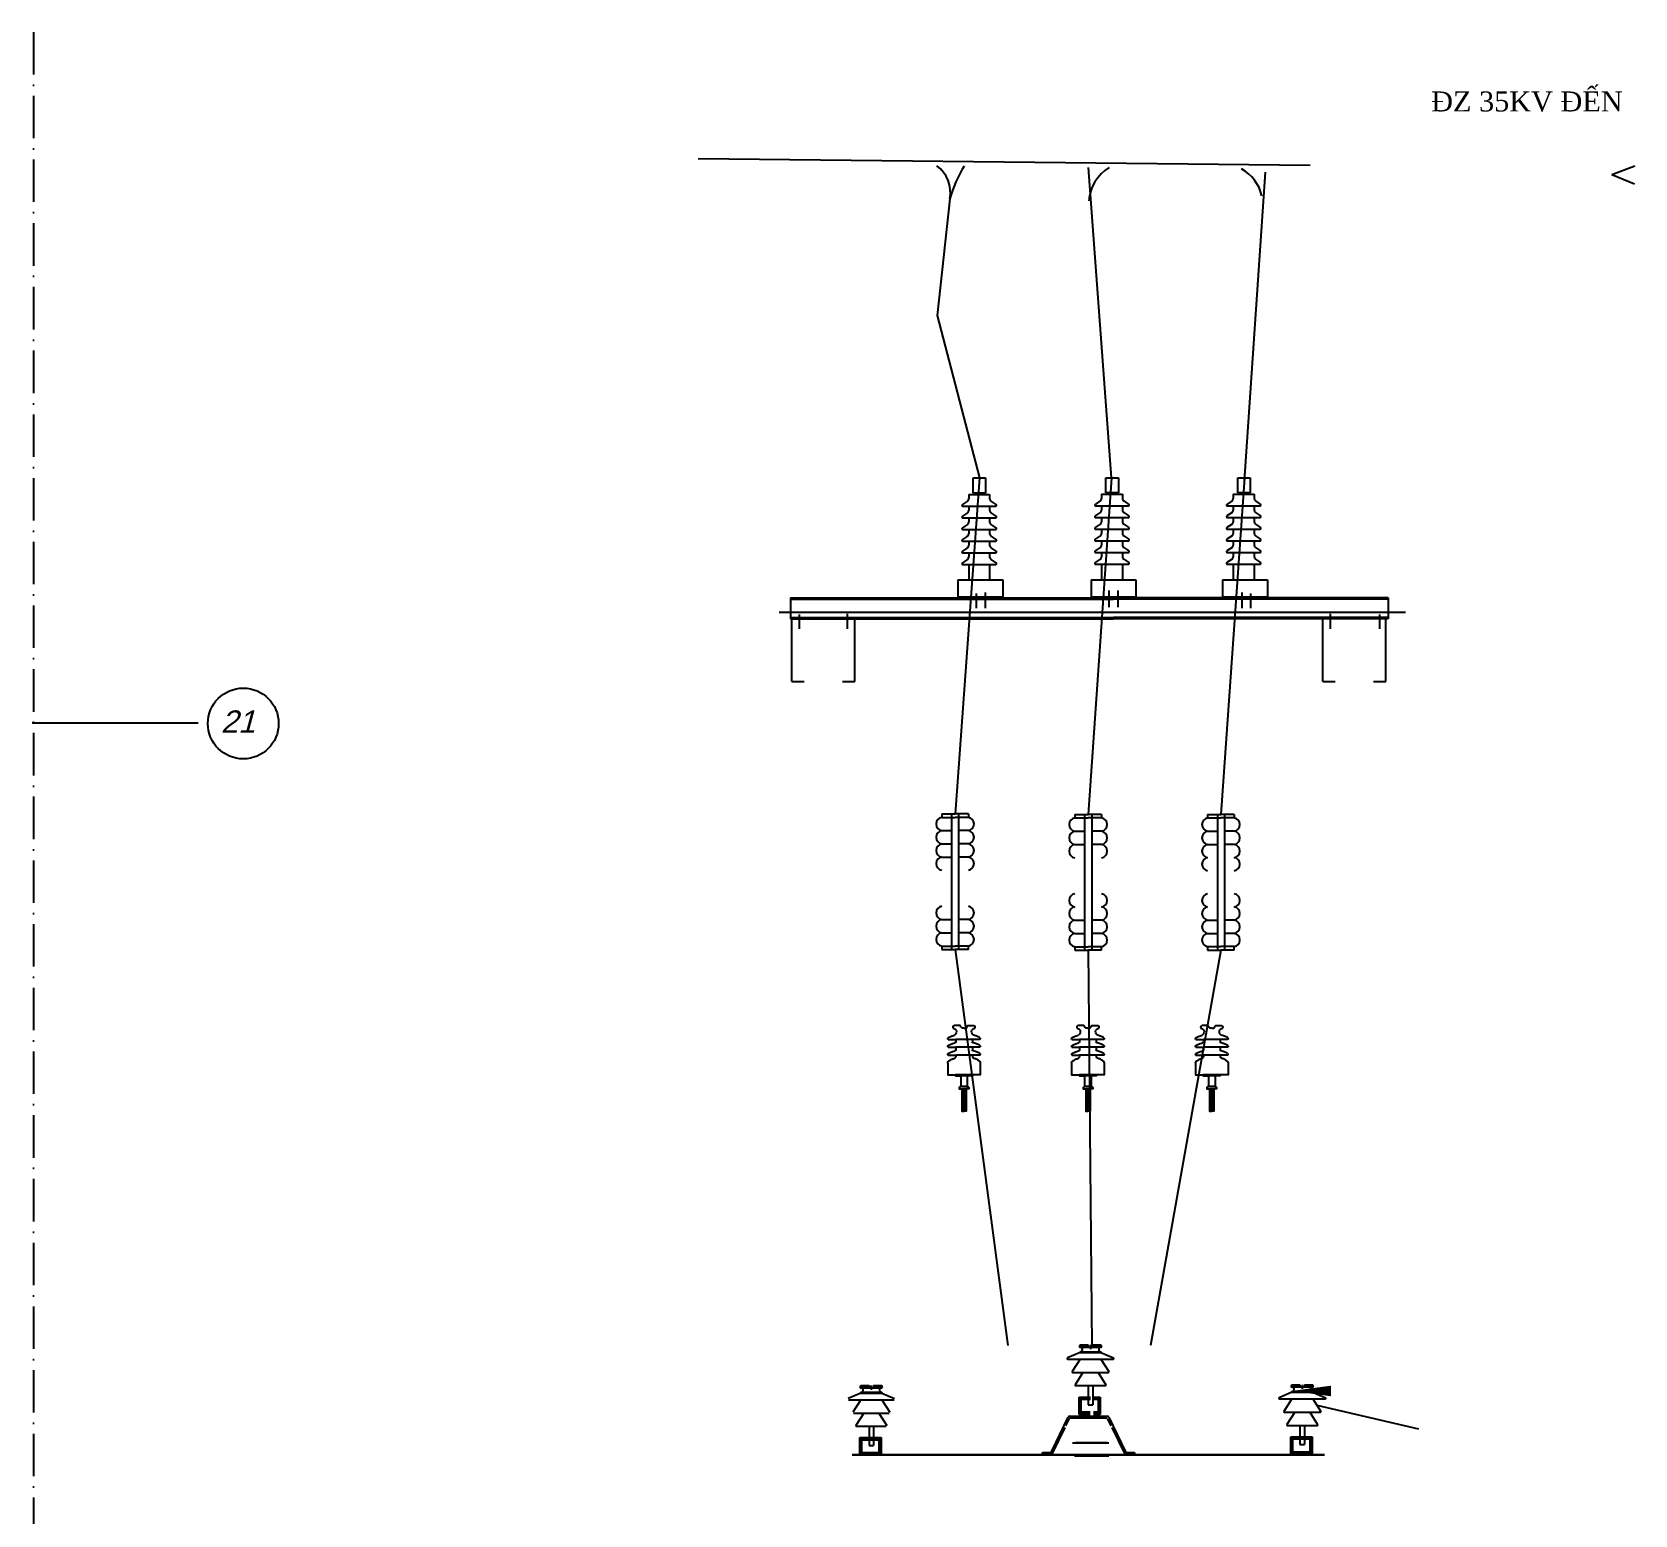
# Model space of a CAD drawing. Header units: metres. Extents: x -57343 to 109649, y -50330 to 64846.
# Drawn here: x -7320 to 1736, y 9105 to 17486 of the extents above; entities that cross this region are included whole.
import ezdxf

# ---------------------------------------------------------------- set-up
doc = ezdxf.new("R2010")
doc.units = ezdxf.units.M
doc.linetypes.add('ACAD_ISO10W100', pattern=[18, 12, -3, 0, -3])
for name, color, linetype in [('BAO', 3, 'Continuous'), ('Kích thước', 2, 'Continuous'), ('L1', 7, 'Continuous'), ('L5', 6, 'Continuous')]:
    doc.layers.add(name, color=color, linetype=linetype)
doc.layers.add('Xà', color=2, linetype='Continuous', lineweight=0)
doc.styles.add('TD1', font='')
doc.styles.add('TimeNewRoman', font='times.ttf')
doc.styles.get('TD1').set_extended_font_data('.VnArialH')

# ---------------------------------------------------------------- blocks, each defined once
blk = doc.blocks.new('SDD-35kV')
h = blk.add_hatch()
h.set_pattern_fill('ANSI31', color=8, scale=50, angle=330, style=0)
h.set_pattern_definition([(15, (285152.72, 989771.7853), (-1.61761903, 6.037036414), [])])
h.paths.add_polyline_path([(12, -59.9), (12, -47), (12, 0), (-12, 0), (-12, -47), (-12, -59.9), (-12, -127.1), (0, -127.1), (12, -127.1)])
at = {"color": 2}
for p, q in [((-47, 278.9), (47, 278.9)), ((-47, 235.3), (47, 235.3)), ((-47, 190.1), (47, 190.1)), ((-48, 79.3), (48, 79.3)), ((-18.7, 72.9), (18.7, 72.9)), ((-18.7, 12.9), (18.7, 12.9)), ((-12, 0), (12, 0))]:
    blk.add_line(p, q, dxfattribs=at)
for points in [[(-90.2, 278.9), (-47, 278.9), (-47, 264.9)], [(-61.2, 343.2), (-61, 342.3)], [(-60.7, 351.7), (-61, 351)], [(0, 341.9), (-9.2, 341.9), (-12.7, 344.2), (-15, 346.6), (-17.6, 349.7), (-19.5, 353.1), (-22.5, 357.9), (-56.1, 357.9)], [(0, 341.9), (9.2, 341.9), (12.7, 344.2), (15, 346.6), (17.6, 349.7), (19.5, 353.1), (22.5, 357.9), (56.1, 357.9)], [(90.2, 278.9), (47, 278.9), (47, 264.9)], [(60.7, 351.7), (61, 351)], [(61.2, 343.2), (61, 342.3)], [(-90.1, 235.3), (-47, 235.3), (-47, 219.7)], [(-89.9, 190.5), (-89.5, 190.1), (-47, 190.1), (-47, 178.9)], [(90.1, 235.3), (47, 235.3), (47, 219.7)], [(89.9, 190.5), (89.5, 190.1), (47, 190.1), (47, 178.9)], [(-92.1, 144.4), (-92.1, 144.4), (-92.1, 79.3), (-48, 79.3), (-48, 72.9), (-18.7, 72.9), (-18.7, 12.9), (-27.4, 7.3), (-27.4, 0), (-12, 0), (-12, -47), (-12, -47), (-12, -59.9), (-12, -59.9), (-12, -127.1), (0, -127.1)], [(92.1, 144.4), (92.1, 144.4), (92.1, 79.3), (48, 79.3), (48, 72.9), (18.7, 72.9), (18.7, 12.9), (27.4, 7.3), (27.4, 0), (12, 0), (12, -47), (12, -47), (12, -59.9), (12, -59.9), (12, -127.1), (0, -127.1)]]:
    blk.add_lwpolyline(points, dxfattribs=at)
for centre, radius, start, end in [((-85.6, 283.5), 6.43, 150.85684, 225.44535), ((-47.4, 346.7), 14.2, 127.53639, 197.65213), ((-68.3, 313.1), 30.1, 37.51673, 75.94808), ((-69.7, 323.2), 26.6, 306.79767, 18.13814), ((69.7, 323.2), 26.6, 161.86186, 233.20233), ((68.3, 313.1), 30.1, 104.05192, 142.48327), ((47.4, 346.7), 14.2, 342.34787, 52.46361), ((85.6, 283.5), 6.43, 314.55465, 29.14316), ((-86.7, 239.5), 5.41, 125.56291, 231.31777), ((-86.1, 194.3), 5.41, 125.56291, 231.31777), ((-54.1, 266.3), 7.24, 284.56244, 349.4191), ((-52.8, 219.8), 5.83, 280.47, 359.50544), ((54.1, 266.3), 7.24, 190.5809, 255.43756), ((52.8, 219.8), 5.83, 180.49456, 259.53), ((86.1, 194.3), 5.41, 308.68223, 54.43709), ((86.7, 239.5), 5.41, 308.68223, 54.43709), ((-71.7, 142.2), 20.5, 118.92153, 173.6295), ((71.7, 142.2), 20.5, 6.3705, 61.07847)]:
    blk.add_arc(centre, radius, start, end, dxfattribs=at)
for points, knots in [([(-91.3, 286.6), (-89.2, 288.2), (-81.8, 293.9), (-68.4, 297.7), (-57.9, 300.7), (-53.7, 301.9)], [0, 0, 0, 0, 7.884741, 27.727513, 40.817824, 40.817824, 40.817824, 40.817824]), ([(91.3, 286.6), (89.2, 288.2), (81.8, 293.9), (68.4, 297.7), (57.9, 300.7), (53.7, 301.9)], [0, 0, 0, 0, 7.884741, 27.727513, 40.817824, 40.817824, 40.817824, 40.817824]), ([(-89.8, 243.9), (-87.7, 245.6), (-80.4, 251.3), (-67, 255.1), (-56.5, 258.1), (-52.3, 259.2)], [0, 0, 0, 0, 7.916254, 27.759026, 40.849337, 40.849337, 40.849337, 40.849337]), ([(-89.3, 198.7), (-87.2, 200.3), (-79.8, 206), (-66.5, 209.9), (-55.9, 212.8), (-51.7, 214)], [0, 0, 0, 0, 7.916254, 27.759026, 40.849337, 40.849337, 40.849337, 40.849337]), ([(89.3, 198.7), (87.2, 200.3), (79.8, 206), (66.5, 209.9), (55.9, 212.8), (51.7, 214)], [0, 0, 0, 0, 7.916254, 27.759026, 40.849337, 40.849337, 40.849337, 40.849337]), ([(89.8, 243.9), (87.7, 245.6), (80.4, 251.3), (67, 255.1), (56.5, 258.1), (52.3, 259.2)], [0, 0, 0, 0, 7.916254, 27.759026, 40.849337, 40.849337, 40.849337, 40.849337]), ([(-81.6, 160.1), (-76.3, 163), (-68.6, 167.2), (-60.3, 170.2), (-57.7, 171.1)], [0, 0, 0, 0, 18.059535, 26.330466, 26.330466, 26.330466, 26.330466]), ([(-57.7, 171.1), (-55.3, 172), (-51.1, 173.8), (-48.3, 177.3), (-47, 178.9)], [0, 0, 0, 0, 7.432946, 13.42364, 13.42364, 13.42364, 13.42364]), ([(57.7, 171.1), (55.3, 172), (51.1, 173.8), (48.3, 177.3), (47, 178.9)], [0, 0, 0, 0, 7.432946, 13.42364, 13.42364, 13.42364, 13.42364]), ([(81.6, 160.1), (76.3, 163), (68.6, 167.2), (60.3, 170.2), (57.7, 171.1)], [0, 0, 0, 0, 18.059535, 26.330466, 26.330466, 26.330466, 26.330466])]:
    blk.add_open_spline(points, degree=3, knots=knots, dxfattribs=at)
blk = doc.blocks.new('CSV')
blk.add_line((59746.3, -50067.4), (60320.7, -50201.6))
at = {"color": 7}
blk.add_line((58366.7, -50280.4), (58572.2, -50280.4), dxfattribs=at)
at = {"linetype": 'Continuous'}
blk.add_line((58571.7, -50355.4), (58377.4, -50354.9), dxfattribs=at)
blk.add_lwpolyline([(59827.8, -49987.3, 60, 0, 0), (59603.9, -49987.3, 0, 0, 0)], format="xyseb", dxfattribs=at)
at = {"layer": 'BAO', "color": 0}
for p, q in [((58409.2, -49769.6), (58337.5, -49800.9)), ((58338.8, -49807.1), (58597.5, -49807.1)), ((58409.2, -49807.1), (58364.1, -49877.2)), ((58409.2, -49726.7), (58409.2, -49731)), ((58409.2, -49726.7), (58455.3, -49726.7)), ((58409.2, -49726.7), (58455.3, -49726.7)), ((58409.2, -49731), (58455.3, -49731)), ((58409.2, -49739.6), (58527.1, -49739.6)), ((58409.2, -49765.3), (58527.1, -49765.3)), ((58409.2, -49765.3), (58409.2, -49769.6)), ((58409.2, -49769.6), (58527.1, -49769.6)), ((58455.3, -49726.7), (58455.3, -49736.4)), ((58458.5, -49739.6), (58477.8, -49739.6)), ((58468.2, -49726.7), (58468.2, -49750.6)), ((58481, -49726.7), (58527.1, -49726.7)), ((58481, -49726.7), (58481, -49736.4)), ((58481, -49731), (58527.1, -49731)), ((58527.1, -49726.7), (58527.1, -49731)), ((58527.1, -49765.3), (58527.1, -49769.6)), ((58527.1, -49769.6), (58598.8, -49800.9)), ((58527.1, -49807.1), (58572.2, -49877.2)), ((58527.1, -49807.1), (58572.2, -49877.2)), ((58366.9, -49882.1), (58569.5, -49882.1)), ((58425.3, -49882.1), (58381.2, -49952.2)), ((58511, -49882.1), (58555.1, -49952.2)), ((58511, -49882.1), (58555.1, -49952.2)), ((57170.6, -49956.3), (57170.6, -49960.6)), ((57170.6, -49956.3), (57216.7, -49956.3)), ((57170.6, -49956.3), (57216.7, -49956.3)), ((57170.6, -49960.6), (57216.7, -49960.6)), ((57170.6, -49969.2), (57288.5, -49969.2)), ((57216.7, -49956.3), (57216.7, -49966)), ((57219.9, -49969.2), (57239.2, -49969.2)), ((57229.5, -49956.3), (57229.5, -49980.2)), ((57242.4, -49956.3), (57242.4, -49966)), ((57242.4, -49956.3), (57288.5, -49956.3)), ((57242.4, -49960.6), (57288.5, -49960.6)), ((57288.5, -49956.3), (57288.5, -49960.6)), ((58383.9, -49957.2), (58552.4, -49957.2)), ((58455.3, -49958.2), (58455.3, -50065.4)), ((58481, -49958.2), (58481, -50065.4)), ((59605.8, -49951.9), (59605.8, -49956.2)), ((59605.8, -49951.9), (59651.9, -49951.9)), ((59605.8, -49951.9), (59651.9, -49951.9)), ((59605.8, -49956.2), (59651.9, -49956.2)), ((59605.8, -49964.8), (59723.7, -49964.8)), ((59605.8, -49990.5), (59605.8, -49994.8)), ((59605.8, -49990.5), (59723.7, -49990.5)), ((59651.9, -49951.9), (59651.9, -49961.6)), ((59655.1, -49964.8), (59674.4, -49964.8)), ((59664.8, -49951.9), (59664.8, -49975.9)), ((59677.6, -49951.9), (59723.7, -49951.9)), ((59677.6, -49951.9), (59677.6, -49961.6)), ((59677.6, -49956.2), (59723.7, -49956.2)), ((59723.7, -49951.9), (59723.7, -49956.2)), ((59723.7, -49990.5), (59723.7, -49994.8)), ((57170.6, -49999.2), (57098.9, -50030.6)), ((57100.2, -50036.7), (57358.9, -50036.7)), ((57170.6, -50036.7), (57125.5, -50106.8)), ((57170.6, -49994.9), (57170.6, -49999.2)), ((57170.6, -49994.9), (57288.5, -49994.9)), ((57170.6, -49999.2), (57288.5, -49999.2)), ((57288.5, -49994.9), (57288.5, -49999.2)), ((57288.5, -49999.2), (57360.2, -50030.6)), ((57288.5, -50036.7), (57333.6, -50106.8)), ((58403.2, -50021.5), (58468.3, -50021.5)), ((58403.2, -50119.4), (58403.2, -50021.5)), ((58404.3, -50022.5), (58468.2, -50022.5)), ((58404.3, -50118.3), (58404.3, -50022.5)), ((58405.3, -50117.3), (58405.3, -50023.6)), ((58405.3, -50023.6), (58468.2, -50023.6)), ((58406.4, -50116.2), (58406.4, -50024.7)), ((58406.4, -50024.7), (58468.2, -50024.7)), ((58407.5, -50115.1), (58407.5, -50025.8)), ((58407.5, -50025.8), (58468.2, -50025.8)), ((58408.5, -50114.1), (58408.5, -50026.8)), ((58408.5, -50026.8), (58468.2, -50026.8)), ((58409.6, -50113), (58409.6, -50027.9)), ((58409.6, -50027.9), (58468.1, -50027.9)), ((58410.7, -50111.9), (58410.7, -50029)), ((58410.7, -50029), (58468.1, -50029)), ((58411.8, -50110.8), (58411.8, -50030)), ((58411.8, -50030), (58468.1, -50030)), ((58412.8, -50109.8), (58412.8, -50031.1)), ((58412.8, -50031.1), (58468.1, -50031.1)), ((58413.9, -50108.7), (58413.9, -50032.2)), ((58413.9, -50032.2), (58468.1, -50032.2)), ((58415, -50107.6), (58415, -50033.3)), ((58415, -50033.3), (58468, -50033.3)), ((58455.3, -50065.4), (58481, -50065.4)), ((58485.3, -50021.5), (58523.4, -50021.5)), ((58485.3, -50022.5), (58522.3, -50022.5)), ((58485.3, -50023.6), (58521.3, -50023.6)), ((58485.3, -50024.7), (58520.2, -50024.7)), ((58485.3, -50025.8), (58519.1, -50025.8)), ((58485.3, -50026.8), (58518, -50026.8)), ((58485.4, -50027.9), (58517, -50027.9)), ((58485.4, -50029), (58515.9, -50029)), ((58485.4, -50030), (58514.8, -50030)), ((58485.4, -50031.1), (58513.8, -50031.1)), ((58485.4, -50032.2), (58512.7, -50032.2)), ((58485.4, -50033.3), (58511.6, -50033.3)), ((58511.6, -50033.3), (58511.6, -50107.6)), ((58512.7, -50032.2), (58512.7, -50108.7)), ((58513.8, -50031.1), (58513.8, -50109.8)), ((58514.8, -50030), (58514.8, -50110.8)), ((58515.9, -50029), (58515.9, -50111.9)), ((58517, -50027.9), (58517, -50113)), ((58518, -50026.8), (58518, -50114.1)), ((58519.1, -50025.8), (58519.1, -50115.1)), ((58520.2, -50024.7), (58520.2, -50116.2)), ((58521.3, -50023.6), (58521.3, -50117.3)), ((58522.3, -50022.5), (58522.3, -50118.3)), ((58523.4, -50021.5), (58523.4, -50119.4)), ((59605.8, -49994.8), (59534.2, -50026.2)), ((59535.4, -50032.3), (59794.1, -50032.3)), ((59605.8, -50032.3), (59560.8, -50102.4)), ((59605.8, -49994.8), (59723.7, -49994.8)), ((59723.7, -49994.8), (59795.4, -50026.2)), ((59723.7, -50032.3), (59768.8, -50102.4)), ((59723.7, -50032.3), (59768.8, -50102.4)), ((57128.3, -50111.8), (57330.8, -50111.8)), ((57186.7, -50111.8), (57142.6, -50181.9)), ((57272.4, -50111.8), (57316.5, -50181.9)), ((58350.4, -50129.5), (58562.5, -50129.5)), ((58356.8, -50138.9), (58556.1, -50138.9)), ((58466.5, -50119.4), (58403.2, -50119.4)), ((58466.5, -50118.3), (58404.3, -50118.3)), ((58466.5, -50117.3), (58405.3, -50117.3)), ((58466.5, -50116.2), (58406.4, -50116.2)), ((58466.5, -50115.1), (58407.5, -50115.1)), ((58466.6, -50114.1), (58408.5, -50114.1)), ((58466.6, -50113), (58409.6, -50113)), ((58466.6, -50111.9), (58410.7, -50111.9)), ((58466.6, -50110.8), (58411.8, -50110.8)), ((58466.6, -50109.8), (58412.8, -50109.8)), ((58466.7, -50108.7), (58413.9, -50108.7)), ((58466.7, -50107.6), (58415, -50107.6)), ((58511.6, -50107.6), (58485.9, -50107.6)), ((58512.7, -50108.7), (58485.9, -50108.7)), ((58513.8, -50109.8), (58485.9, -50109.8)), ((58514.8, -50110.8), (58485.9, -50110.8)), ((58515.9, -50111.9), (58485.9, -50111.9)), ((58517, -50113), (58485.9, -50113)), ((58518, -50114.1), (58485.9, -50114.1)), ((58519.1, -50115.1), (58485.9, -50115.1)), ((58520.2, -50116.2), (58485.9, -50116.2)), ((58521.3, -50117.3), (58486, -50117.3)), ((58522.3, -50118.3), (58486, -50118.3)), ((58523.4, -50119.4), (58486, -50119.4)), ((58511.9, -50111.3), (58511.9, -50103.7)), ((59563.5, -50107.4), (59766.1, -50107.4)), ((59621.9, -50107.4), (59577.8, -50177.5)), ((59707.6, -50107.4), (59751.7, -50177.5)), ((57145.3, -50186.8), (57313.8, -50186.8)), ((57164.6, -50349), (57164.6, -50251.1)), ((57164.6, -50251.1), (57284.8, -50251.1)), ((57165.7, -50348), (57165.7, -50252.2)), ((57165.7, -50252.2), (57283.7, -50252.2)), ((57166.7, -50346.9), (57166.7, -50253.2)), ((57166.7, -50253.2), (57282.7, -50253.2)), ((57167.8, -50345.8), (57167.8, -50254.3)), ((57167.8, -50254.3), (57281.6, -50254.3)), ((57168.9, -50344.7), (57168.9, -50255.4)), ((57168.9, -50255.4), (57280.5, -50255.4)), ((57169.9, -50343.7), (57169.9, -50256.5)), ((57169.9, -50256.5), (57279.4, -50256.5)), ((57171, -50342.6), (57171, -50257.5)), ((57171, -50257.5), (57278.4, -50257.5)), ((57172.1, -50341.5), (57172.1, -50258.6)), ((57172.1, -50258.6), (57277.3, -50258.6)), ((57173.2, -50340.5), (57173.2, -50259.7)), ((57173.2, -50259.7), (57276.2, -50259.7)), ((57174.2, -50339.4), (57174.2, -50260.7)), ((57174.2, -50260.7), (57275.2, -50260.7)), ((57175.3, -50338.3), (57175.3, -50261.8)), ((57175.3, -50261.8), (57274.1, -50261.8)), ((57176.4, -50337.2), (57176.4, -50262.9)), ((57176.4, -50262.9), (57273, -50262.9)), ((57216.7, -50187.9), (57216.7, -50295.1)), ((57242.4, -50187.9), (57242.4, -50295.1)), ((57273, -50262.9), (57273, -50337.2)), ((57274.1, -50261.8), (57274.1, -50338.3)), ((57275.2, -50260.7), (57275.2, -50339.4)), ((57276.2, -50259.7), (57276.2, -50340.5)), ((57277.3, -50258.6), (57277.3, -50341.5)), ((57278.4, -50257.5), (57278.4, -50342.6)), ((57279.4, -50256.5), (57279.4, -50343.7)), ((57280.5, -50255.4), (57280.5, -50344.7)), ((57281.6, -50254.3), (57281.6, -50345.8)), ((57282.7, -50253.2), (57282.7, -50346.9)), ((57283.7, -50252.2), (57283.7, -50348)), ((57284.8, -50251.1), (57284.8, -50349)), ((59580.6, -50182.4), (59749, -50182.4)), ((59599.8, -50344.6), (59599.8, -50246.7)), ((59599.8, -50246.7), (59720, -50246.7)), ((59600.9, -50343.6), (59600.9, -50247.8)), ((59600.9, -50247.8), (59719, -50247.8)), ((59602, -50342.5), (59602, -50248.8)), ((59602, -50248.8), (59717.9, -50248.8)), ((59603, -50341.4), (59603, -50249.9)), ((59603, -50249.9), (59716.8, -50249.9)), ((59604.1, -50340.4), (59604.1, -50251)), ((59604.1, -50251), (59715.7, -50251)), ((59605.2, -50339.3), (59605.2, -50252.1)), ((59605.2, -50252.1), (59714.7, -50252.1)), ((59606.2, -50338.2), (59606.2, -50253.1)), ((59606.2, -50253.1), (59713.6, -50253.1)), ((59607.3, -50337.1), (59607.3, -50254.2)), ((59607.3, -50254.2), (59712.5, -50254.2)), ((59608.4, -50336.1), (59608.4, -50255.3)), ((59608.4, -50255.3), (59711.5, -50255.3)), ((59609.5, -50335), (59609.5, -50256.4)), ((59609.5, -50256.4), (59710.4, -50256.4)), ((59610.5, -50333.9), (59610.5, -50257.4)), ((59610.5, -50257.4), (59709.3, -50257.4)), ((59611.6, -50332.9), (59611.6, -50258.5)), ((59611.6, -50258.5), (59708.2, -50258.5)), ((59651.9, -50183.5), (59651.9, -50290.7)), ((59677.6, -50183.5), (59677.6, -50290.7)), ((59708.2, -50258.5), (59708.2, -50332.9)), ((59709.3, -50257.4), (59709.3, -50333.9)), ((59710.4, -50256.4), (59710.4, -50335)), ((59711.5, -50255.3), (59711.5, -50336.1)), ((59712.5, -50254.2), (59712.5, -50337.1)), ((59713.6, -50253.1), (59713.6, -50338.2)), ((59714.7, -50252.1), (59714.7, -50339.3)), ((59715.7, -50251), (59715.7, -50340.4)), ((59716.8, -50249.9), (59716.8, -50341.4)), ((59717.9, -50248.8), (59717.9, -50342.5)), ((59719, -50247.8), (59719, -50343.6)), ((59720, -50246.7), (59720, -50344.6)), ((57284.8, -50349), (57164.6, -50349)), ((57283.7, -50348), (57165.7, -50348)), ((57282.7, -50346.9), (57166.7, -50346.9)), ((57281.6, -50345.8), (57167.8, -50345.8)), ((57280.5, -50344.7), (57168.9, -50344.7)), ((57279.4, -50343.7), (57169.9, -50343.7)), ((57278.4, -50342.6), (57171, -50342.6)), ((57277.3, -50341.5), (57172.1, -50341.5)), ((57276.2, -50340.5), (57173.2, -50340.5)), ((57275.2, -50339.4), (57174.2, -50339.4)), ((57274.1, -50338.3), (57175.3, -50338.3)), ((57273, -50337.2), (57176.4, -50337.2)), ((57216.7, -50295.1), (57242.4, -50295.1)), ((57241.1, -50340.9), (57233.6, -50340.9)), ((57241.1, -50340.9), (57273.3, -50340.9)), ((57273.3, -50340.9), (57273.3, -50333.4)), ((59720, -50344.6), (59599.8, -50344.6)), ((59719, -50343.6), (59600.9, -50343.6)), ((59717.9, -50342.5), (59602, -50342.5)), ((59716.8, -50341.4), (59603, -50341.4)), ((59715.7, -50340.4), (59604.1, -50340.4)), ((59714.7, -50339.3), (59605.2, -50339.3)), ((59713.6, -50338.2), (59606.2, -50338.2)), ((59712.5, -50337.1), (59607.3, -50337.1)), ((59711.5, -50336.1), (59608.4, -50336.1)), ((59710.4, -50335), (59609.5, -50335)), ((59709.3, -50333.9), (59610.5, -50333.9)), ((59708.2, -50332.9), (59611.6, -50332.9)), ((59651.9, -50290.7), (59677.6, -50290.7)), ((59676.3, -50336.5), (59668.8, -50336.5)), ((59676.3, -50336.5), (59708.5, -50336.5)), ((59708.5, -50336.5), (59708.5, -50329))]:
    blk.add_line(p, q, dxfattribs=at)
at = {"layer": 'BAO', "color": 0, "linetype": 'Continuous'}
for p, q in [((58247.3, -50330.6), (58341.9, -50134.8)), ((58329.1, -50184), (58348.3, -50144.2)), ((58564.5, -50144.2), (58583.8, -50184)), ((58571, -50134.8), (58665.5, -50330.6)), ((58253.5, -50340.4), (58324.3, -50193.9)), ((58588.6, -50193.9), (58659.4, -50340.4)), ((58196.2, -50334.6), (58241, -50334.6)), ((58196.2, -50334.6), (58245.4, -50334.6)), ((58196.2, -50334.6), (58245.4, -50334.6)), ((58196.2, -50344.4), (58196.2, -50334.6)), ((58196.2, -50344.4), (58247.2, -50344.4)), ((58665.7, -50344.4), (58716.7, -50344.4)), ((58671.9, -50334.6), (58716.7, -50334.6)), ((58716.7, -50334.6), (58716.7, -50344.4))]:
    blk.add_line(p, q, dxfattribs=at)
at = {"layer": 'BAO', "color": 0}
for centre, radius, start, end in [((58338.8, -49803.9), 3.22, 113.62938, 270), ((58409.2, -49735.3), 4.29, 90, 270), ((58409.6, -49752.4), 12.9, 268.40702, 91.59298), ((58458.5, -49736.4), 3.22, 180, 270), ((58477.8, -49736.4), 3.22, 270, 0), ((58527.3, -49752.4), 12.9, 90.84624, 269.15376), ((58527.1, -49735.3), 4.29, 270, 90), ((58597.5, -49803.9), 3.22, 270, 66.37062), ((58366.9, -49878.9), 3.22, 147.26477, 270), ((58569.5, -49878.9), 3.22, 270, 32.73523), ((57170.6, -49964.9), 4.29, 90, 270), ((57171, -49982.1), 12.9, 268.40702, 91.59298), ((57219.9, -49966), 3.22, 180, 270), ((57239.2, -49966), 3.22, 270, 0), ((57288.7, -49982.1), 12.9, 90.84624, 269.15376), ((57288.5, -49964.9), 4.29, 270, 90), ((58383.9, -49954), 3.22, 147.8477, 270), ((58552.4, -49954), 3.22, 270, 32.1523), ((59605.8, -49960.5), 4.29, 90, 270), ((59606.2, -49977.7), 12.9, 268.40702, 91.59298), ((59655.1, -49961.6), 3.22, 180, 270), ((59674.4, -49961.6), 3.22, 270, 0), ((59723.9, -49977.7), 12.9, 90.84624, 269.15376), ((59723.7, -49960.5), 4.29, 270, 90), ((59535.4, -50029.1), 3.22, 113.62938, 270), ((59794.1, -50029.1), 3.22, 270, 66.37062), ((58350.4, -50138.9), 9.38, 90, 154.21519), ((58356.8, -50148.3), 9.38, 90, 154.21519), ((58556.1, -50148.3), 9.38, 25.78481, 90), ((58562.5, -50138.9), 9.38, 25.78481, 90), ((59563.5, -50104.2), 3.22, 147.26477, 270), ((59766.1, -50104.2), 3.22, 270, 32.73523), ((57145.3, -50183.6), 3.22, 147.8477, 270), ((59580.6, -50179.2), 3.22, 147.8477, 270), ((59749, -50179.2), 3.22, 270, 32.1523)]:
    blk.add_arc(centre, radius, start, end, dxfattribs=at)
at = {"layer": 'BAO', "color": 0, "linetype": 'Continuous'}
for centre, start, end in [((58241, -50327.5), 270, 334.21519), ((58247.2, -50337.4), 270, 334.21519), ((58665.7, -50337.4), 205.78481, 270), ((58671.9, -50327.5), 205.78481, 270)]:
    blk.add_arc(centre, 7.03, start, end, dxfattribs=at)
at = {"layer": 'L1', "linetype": 'Continuous'}
blk.add_line((58563.7, -50280.4), (58383.7, -50280.4), dxfattribs=at)
at = {"layer": 'Xà'}
for p, q in [((57121.8, -50344.6), (57660.5, -50344.6)), ((57121.8, -50350.2), (57666.7, -50350.2)), ((57660.5, -50344.6), (59281.8, -50344.6)), ((57666.9, -50350.2), (59275.4, -50350.2)), ((59275.6, -50350.2), (59791, -50350.2)), ((59281.8, -50344.6), (59791, -50344.6))]:
    blk.add_line(p, q, dxfattribs=at)

msp = doc.modelspace()

# ---------------------------------------------------------------- linework, layer by layer
at = {"color": 1, "linetype": 'Continuous', "ltscale": 2}
for p, q in [((-98.2, 16732.3), (-3556.7, 16769)), ((1606.7, 16681.3), (1736.3, 16730.4)), ((1606.7, 16681.3), (1734.7, 16628.7)), ((-2133.9, 16542.3), (-2207.1, 15883.1)), ((-2207.1, 15883.1), (-1968, 14965.9))]:
    msp.add_line(p, q, dxfattribs=at)
at = {"color": 1, "linetype": 'Continuous'}
for p, q in [((-1220.7, 14965.9), (-1351.2, 16720.9)), ((-470.7, 14948.5), (-351.5, 16693.6)), ((-1968, 14965.9), (-2105.2, 13067.5)), ((-1220.7, 14966.9), (-1353.1, 13063.9)), ((-470.7, 14966.9), (-603.1, 13064.2)), ((-2105.2, 12300), (-1807.4, 10062.6)), ((-1353.1, 12296.5), (-1333.1, 10058.6)), ((-603.1, 12296.7), (-1000.8, 10062.6))]:
    msp.add_line(p, q, dxfattribs=at)
at = {"color": 8}
for p, q in [((-1985.5, 14313.2), (-1985.5, 14228.8)), ((-1935.5, 14317.5), (-1935.5, 14228.8)), ((-1235.5, 14330.3), (-1235.5, 14234.7)), ((-1185.5, 14330.3), (-1185.5, 14234.7)), ((-485.5, 14317.5), (-485.5, 14228.8)), ((-435.5, 14313.2), (-435.5, 14228.8)), ((-3035.5, 14280.8), (-1210.5, 14280.8)), ((-3035.5, 14176.8), (-1210.5, 14176.8)), ((-2985.5, 14193.8), (-2985.5, 14113.8)), ((-2715.7, 14198.1), (-2715.7, 14113.8)), ((14.5, 14198.1), (14.5, 14113.8)), ((292.5, 14193.8), (292.5, 14113.8))]:
    msp.add_line(p, q, dxfattribs=at)
at = {"color": 2}
for p, q in [((-3035.5, 14288.8), (-1210.5, 14288.8)), ((342.5, 14288.8), (-1210.5, 14288.8)), ((342.5, 14280.8), (-1210.5, 14280.8)), ((-3035.5, 14168.8), (-1210.5, 14168.8)), ((342.5, 14176.8), (-1210.5, 14176.8)), ((342.5, 14168.8), (-1210.5, 14168.8))]:
    msp.add_line(p, q, dxfattribs=at)
at = {"linetype": 'Continuous'}
for p, q in [((-3035.5, 14288.8), (-3035.5, 14168.8)), ((342.5, 14288.8), (342.5, 14168.8)), ((-3027, 13814.8), (-3027, 14167.7)), ((-28, 13814.8), (-28, 14168.8)), ((329.6, 13814.8), (329.6, 14168.8))]:
    msp.add_line(p, q, dxfattribs=at)
msp.add_line((-2671.3, 13814.8), (-2672.4, 14165))
at = {"color": 8, "linetype": 'Continuous'}
for points, const_width in [([(-1985.5, 14288.8), (-1985.5, 14280.4)], 18), ([(-1935.5, 14288.8), (-1935.5, 14280.8)], 18), ([(-1235.5, 14288.8), (-1235.5, 14280.8)], 18), ([(-1185.5, 14288.8), (-1185.5, 14280.8)], 18), ([(-485.5, 14288.8), (-485.5, 14280.8)], 18), ([(-435.5, 14288.8), (-435.5, 14280.8)], 18), ([(-2985.5, 14177.2), (-2985.5, 14168.8)], 40), ([(-2715.7, 14176.6), (-2715.7, 14168.8)], 40), ([(14.5, 14176.8), (14.5, 14168.8)], 40), ([(292.5, 14176.8), (292.5, 14168.8)], 40)]:
    msp.add_lwpolyline(points, dxfattribs=dict(at, const_width=const_width))
at = {"color": 1, "linetype": 'Continuous', "ltscale": 2}
for centre, radius, start, end in [((-2325.4, 16574.9), 194.2, 350.34532, 52.98246), ((-1492.3, 16373.7), 663.4, 147.68587, 165.27589), ((-1107.9, 16514.3), 241.7, 121.80835, 175.96141), ((-595.7, 16509.5), 229.6, 12.78595, 61.72914)]:
    msp.add_arc(centre, radius, start, end, dxfattribs=at)
at = {"layer": 'BAO'}
for p, q in [((-2003.3, 14965.9), (-1932.6, 14965.9)), ((-2003.3, 14879.9), (-2003.3, 14965.9)), ((-1932.6, 14965.9), (-1932.6, 14879.9)), ((-1252.6, 14966.9), (-1181.8, 14966.9)), ((-1252.6, 14880.9), (-1252.6, 14966.9)), ((-1181.8, 14966.9), (-1181.8, 14880.9)), ((-508.1, 14966.9), (-437.4, 14966.9)), ((-508.1, 14880.9), (-508.1, 14966.9)), ((-437.4, 14966.9), (-437.4, 14880.9)), ((-1931.3, 14910.8), (-1931.3, 14934.2)), ((-436.1, 14911.8), (-436.1, 14935.2)), ((-2089.2, 14389.2), (-1836, 14389.2)), ((-1336.2, 14390.2), (-1083, 14390.2)), ((-593.2, 14390.2), (-340, 14390.2)), ((-1836, 14290.9), (-2089.2, 14290.9)), ((-1083, 14291.9), (-1336.2, 14291.9)), ((-340, 14291.9), (-593.2, 14291.9))]:
    msp.add_line(p, q, dxfattribs=at)
at = {"layer": 'BAO', "color": 8}
for p, q in [((-2028.2, 14872.2), (-1909.7, 14872.2)), ((-2028.2, 14872.2), (-2028.2, 14848.1)), ((-1932.6, 14879.9), (-2003.3, 14879.9)), ((-1909.7, 14872.2), (-1909.7, 14848.1)), ((-1277.5, 14873.2), (-1159, 14873.2)), ((-1277.5, 14873.2), (-1277.5, 14849.1)), ((-1181.8, 14880.9), (-1252.6, 14880.9)), ((-1159, 14873.2), (-1159, 14849.1)), ((-533, 14873.2), (-533, 14849.1)), ((-533, 14873.2), (-414.5, 14873.2)), ((-437.4, 14880.9), (-508.1, 14880.9)), ((-414.5, 14873.2), (-414.5, 14849.1)), ((-2035.5, 14834.4), (-2064, 14815.4)), ((-2035.5, 14768.6), (-2064, 14749.6)), ((-2061.3, 14806.4), (-1876.6, 14806.4)), ((-2028.2, 14806.4), (-2028.2, 14782.3)), ((-1909.7, 14806.4), (-1909.7, 14782.3)), ((-1902.4, 14834.4), (-1873.9, 14815.4)), ((-1902.4, 14768.6), (-1873.9, 14749.6)), ((-1284.8, 14835.4), (-1313.3, 14816.4)), ((-1284.8, 14769.6), (-1313.3, 14750.6)), ((-1310.5, 14807.4), (-1125.9, 14807.4)), ((-1277.5, 14807.4), (-1277.5, 14783.3)), ((-1159, 14807.4), (-1159, 14783.3)), ((-1151.6, 14835.4), (-1123.2, 14816.4)), ((-1151.6, 14769.6), (-1123.2, 14750.6)), ((-540.4, 14835.4), (-568.8, 14816.4)), ((-540.4, 14769.6), (-568.8, 14750.6)), ((-566.1, 14807.4), (-381.4, 14807.4)), ((-533, 14807.4), (-533, 14783.3)), ((-414.5, 14807.4), (-414.5, 14783.3)), ((-407.2, 14835.4), (-378.7, 14816.4)), ((-407.2, 14769.6), (-378.7, 14750.6)), ((-2035.5, 14702.7), (-2064, 14683.7)), ((-2061.3, 14740.5), (-1876.6, 14740.5)), ((-2061.3, 14674.7), (-1876.6, 14674.7)), ((-2028.2, 14740.5), (-2028.2, 14716.4)), ((-2028.2, 14674.7), (-2028.2, 14650.6)), ((-1909.7, 14740.5), (-1909.7, 14716.4)), ((-1909.7, 14674.7), (-1909.7, 14650.6)), ((-1902.4, 14702.7), (-1873.9, 14683.7)), ((-1284.8, 14703.7), (-1313.3, 14684.7)), ((-1310.5, 14741.5), (-1125.9, 14741.5)), ((-1310.5, 14675.7), (-1125.9, 14675.7)), ((-1277.5, 14741.5), (-1277.5, 14717.4)), ((-1277.5, 14675.7), (-1277.5, 14651.6)), ((-1159, 14741.5), (-1159, 14717.4)), ((-1159, 14675.7), (-1159, 14651.6)), ((-1151.6, 14703.7), (-1123.2, 14684.7)), ((-540.4, 14703.7), (-568.8, 14684.7)), ((-566.1, 14741.5), (-381.4, 14741.5)), ((-566.1, 14675.7), (-381.4, 14675.7)), ((-533, 14741.5), (-533, 14717.4)), ((-533, 14675.7), (-533, 14651.6)), ((-414.5, 14741.5), (-414.5, 14717.4)), ((-414.5, 14675.7), (-414.5, 14651.6)), ((-407.2, 14703.7), (-378.7, 14684.7)), ((-2035.5, 14636.9), (-2064, 14617.9)), ((-2061.3, 14608.8), (-1876.6, 14608.8)), ((-2028.2, 14608.8), (-2028.2, 14584.7)), ((-1909.7, 14608.8), (-1909.7, 14584.7)), ((-1902.4, 14636.9), (-1873.9, 14617.9)), ((-1284.8, 14637.9), (-1313.3, 14618.9)), ((-1310.5, 14609.8), (-1125.9, 14609.8)), ((-1277.5, 14609.8), (-1277.5, 14585.7)), ((-1159, 14609.8), (-1159, 14585.7)), ((-1151.6, 14637.9), (-1123.2, 14618.9)), ((-540.4, 14637.9), (-568.8, 14618.9)), ((-566.1, 14609.8), (-381.4, 14609.8)), ((-533, 14609.8), (-533, 14585.7)), ((-414.5, 14609.8), (-414.5, 14585.7)), ((-407.2, 14637.9), (-378.7, 14618.9)), ((-2035.5, 14571), (-2064, 14552)), ((-2035.5, 14505.2), (-2064, 14486.2)), ((-2061.3, 14543), (-1876.6, 14543)), ((-2028.2, 14543), (-2028.2, 14518.9)), ((-1909.7, 14543), (-1909.7, 14518.9)), ((-1902.4, 14571), (-1873.9, 14552)), ((-1902.4, 14505.2), (-1873.9, 14486.2)), ((-1284.8, 14572), (-1313.3, 14553)), ((-1284.8, 14506.2), (-1313.3, 14487.2)), ((-1310.5, 14544), (-1125.9, 14544)), ((-1277.5, 14544), (-1277.5, 14519.9)), ((-1159, 14544), (-1159, 14519.9)), ((-1151.6, 14572), (-1123.2, 14553)), ((-1151.6, 14506.2), (-1123.2, 14487.2)), ((-540.4, 14572), (-568.8, 14553)), ((-540.4, 14506.2), (-568.8, 14487.2)), ((-566.1, 14544), (-381.4, 14544)), ((-533, 14544), (-533, 14519.9)), ((-414.5, 14544), (-414.5, 14519.9)), ((-407.2, 14572), (-378.7, 14553)), ((-407.2, 14506.2), (-378.7, 14487.2)), ((-2061.3, 14477.2), (-1876.6, 14477.2)), ((-2028.2, 14477.2), (-2028.2, 14389.2)), ((-1909.7, 14477.2), (-1909.7, 14389.2)), ((-1310.5, 14478.2), (-1125.9, 14478.2)), ((-1277.5, 14478.2), (-1277.5, 14390.2)), ((-1159, 14478.2), (-1159, 14390.2)), ((-566.1, 14478.2), (-381.4, 14478.2)), ((-533, 14478.2), (-533, 14390.2)), ((-414.5, 14478.2), (-414.5, 14390.2))]:
    msp.add_line(p, q, dxfattribs=at)
at = {"layer": 'BAO', "color": 2}
for p, q in [((-3027, 13814.8), (-2957, 13814.8)), ((-2741.3, 13814.8), (-2671.3, 13814.8)), ((-28, 13814.8), (42, 13814.8)), ((259.6, 13814.8), (329.6, 13814.8))]:
    msp.add_line(p, q, dxfattribs=at)
at = {"layer": 'BAO', "color": 8}
for centre, radius, start, end in [((-2061.3, 14811.3), 4.94, 123.69007, 270), ((-2044.7, 14848.1), 16.5, 303.69007, 0), ((-2044.7, 14782.3), 16.5, 303.69007, 0), ((-1893.2, 14848.1), 16.5, 180, 236.30993), ((-1893.2, 14782.3), 16.5, 180, 236.30993), ((-1876.6, 14811.3), 4.94, 270, 56.30993), ((-1310.5, 14812.3), 4.94, 123.69007, 270), ((-1293.9, 14849.1), 16.5, 303.69007, 0), ((-1293.9, 14783.3), 16.5, 303.69007, 0), ((-1142.5, 14849.1), 16.5, 180, 236.30993), ((-1142.5, 14783.3), 16.5, 180, 236.30993), ((-1125.9, 14812.3), 4.94, 270, 56.30993), ((-566.1, 14812.3), 4.94, 123.69007, 270), ((-549.5, 14849.1), 16.5, 303.69007, 0), ((-549.5, 14783.3), 16.5, 303.69007, 0), ((-398.1, 14849.1), 16.5, 180, 236.30993), ((-398.1, 14783.3), 16.5, 180, 236.30993), ((-381.4, 14812.3), 4.94, 270, 56.30993), ((-2061.3, 14745.5), 4.94, 123.69007, 270), ((-2061.3, 14679.6), 4.94, 123.69007, 270), ((-2044.7, 14716.4), 16.5, 303.69007, 0), ((-1893.2, 14716.4), 16.5, 180, 236.30993), ((-1876.6, 14745.5), 4.94, 270, 56.30993), ((-1876.6, 14679.6), 4.94, 270, 56.30993), ((-1310.5, 14746.5), 4.94, 123.69007, 270), ((-1310.5, 14680.6), 4.94, 123.69007, 270), ((-1293.9, 14717.4), 16.5, 303.69007, 0), ((-1142.5, 14717.4), 16.5, 180, 236.30993), ((-1125.9, 14746.5), 4.94, 270, 56.30993), ((-1125.9, 14680.6), 4.94, 270, 56.30993), ((-566.1, 14746.5), 4.94, 123.69007, 270), ((-566.1, 14680.6), 4.94, 123.69007, 270), ((-549.5, 14717.4), 16.5, 303.69007, 0), ((-398.1, 14717.4), 16.5, 180, 236.30993), ((-381.4, 14746.5), 4.94, 270, 56.30993), ((-381.4, 14680.6), 4.94, 270, 56.30993), ((-2061.3, 14613.8), 4.94, 123.69007, 270), ((-2044.7, 14650.6), 16.5, 303.69007, 0), ((-2044.7, 14584.7), 16.5, 303.69007, 0), ((-1893.2, 14650.6), 16.5, 180, 236.30993), ((-1893.2, 14584.7), 16.5, 180, 236.30993), ((-1876.6, 14613.8), 4.94, 270, 56.30993), ((-1310.5, 14614.8), 4.94, 123.69007, 270), ((-1293.9, 14651.6), 16.5, 303.69007, 0), ((-1293.9, 14585.7), 16.5, 303.69007, 0), ((-1142.5, 14651.6), 16.5, 180, 236.30993), ((-1142.5, 14585.7), 16.5, 180, 236.30993), ((-1125.9, 14614.8), 4.94, 270, 56.30993), ((-566.1, 14614.8), 4.94, 123.69007, 270), ((-549.5, 14651.6), 16.5, 303.69007, 0), ((-549.5, 14585.7), 16.5, 303.69007, 0), ((-398.1, 14651.6), 16.5, 180, 236.30993), ((-398.1, 14585.7), 16.5, 180, 236.30993), ((-381.4, 14614.8), 4.94, 270, 56.30993), ((-2061.3, 14547.9), 4.94, 123.69007, 270), ((-2044.7, 14518.9), 16.5, 303.69007, 0), ((-1893.2, 14518.9), 16.5, 180, 236.30993), ((-1876.6, 14547.9), 4.94, 270, 56.30993), ((-1310.5, 14548.9), 4.94, 123.69007, 270), ((-1293.9, 14519.9), 16.5, 303.69007, 0), ((-1142.5, 14519.9), 16.5, 180, 236.30993), ((-1125.9, 14548.9), 4.94, 270, 56.30993), ((-566.1, 14548.9), 4.94, 123.69007, 270), ((-549.5, 14519.9), 16.5, 303.69007, 0), ((-398.1, 14519.9), 16.5, 180, 236.30993), ((-381.4, 14548.9), 4.94, 270, 56.30993), ((-2061.3, 14482.1), 4.94, 123.69007, 270), ((-1876.6, 14482.1), 4.94, 270, 56.30993), ((-1310.5, 14483.1), 4.94, 123.69007, 270), ((-1125.9, 14483.1), 4.94, 270, 56.30993), ((-566.1, 14483.1), 4.94, 123.69007, 270), ((-381.4, 14483.1), 4.94, 270, 56.30993)]:
    msp.add_arc(centre, radius, start, end, dxfattribs=at)
at = {"layer": 'L1', "color": 8, "linetype": 'ACAD_ISO10W100', "ltscale": 20}
msp.add_line((-7311.9, 17485.6), (-7311.9, 7466.1), dxfattribs=at)
at = {"layer": 'L1', "color": 3, "linetype": 'Continuous'}
for p, q in [((-2089.2, 14389.2), (-2089.2, 14290.9)), ((-1836, 14389.2), (-1836, 14290.9)), ((-1336.2, 14390.2), (-1336.2, 14291.9)), ((-1083, 14390.2), (-1083, 14291.9)), ((-593.2, 14390.2), (-593.2, 14291.9)), ((-340, 14390.2), (-340, 14291.9))]:
    msp.add_line(p, q, dxfattribs=at)
at = {"layer": 'L1', "color": 8, "linetype": 'Continuous'}
for p, q in [((-3099.1, 14206.8), (439.6, 14206.8)), ((-7320.5, 13581.8), (-6382.4, 13581.8)), ((-2180.2, 13067.5), (-2105.2, 13067.5)), ((-2180.2, 13067.5), (-2180.2, 13047.5)), ((-2180.2, 13047.5), (-2105.2, 13047.5)), ((-2125.2, 13067.5), (-2125.2, 12300)), ((-2030.2, 13067.5), (-2105.2, 13067.5)), ((-2053.1, 13047.5), (-2105.2, 13047.5)), ((-2030.2, 13047.5), (-2105.2, 13047.5)), ((-2085.2, 13067.5), (-2085.2, 12300)), ((-2030.2, 13067.5), (-2030.2, 13047.5)), ((-1428.1, 13063.9), (-1353.1, 13063.9)), ((-1428.1, 13063.9), (-1428.1, 13043.9)), ((-1428.1, 13043.9), (-1353.1, 13043.9)), ((-1373.1, 13063.9), (-1373.1, 12296.5)), ((-1278.1, 13063.9), (-1353.1, 13063.9)), ((-1301, 13043.9), (-1353.1, 13043.9)), ((-1278.1, 13043.9), (-1353.1, 13043.9)), ((-1333.1, 13063.9), (-1333.1, 12296.5)), ((-1278.1, 13063.9), (-1278.1, 13043.9)), ((-678.1, 13064.2), (-603.1, 13064.2)), ((-678.1, 13064.2), (-678.1, 13044.2)), ((-678.1, 13044.2), (-603.1, 13044.2)), ((-623.1, 13064.2), (-623.1, 12296.7)), ((-528.1, 13064.2), (-603.1, 13064.2)), ((-551, 13044.2), (-603.1, 13044.2)), ((-528.1, 13044.2), (-603.1, 13044.2)), ((-583.1, 13064.2), (-583.1, 12296.7)), ((-528.1, 13064.2), (-528.1, 13044.2)), ((-2180.2, 12972.5), (-2125.2, 12972.5)), ((-2030.2, 12972.5), (-2085.2, 12972.5)), ((-1428.1, 12968.9), (-1373.1, 12968.9)), ((-1278.1, 12968.9), (-1333.1, 12968.9)), ((-678.1, 12969.2), (-623.1, 12969.2)), ((-528.1, 12969.2), (-583.1, 12969.2)), ((-2180.2, 12897.5), (-2125.2, 12897.5)), ((-2030.2, 12897.5), (-2085.2, 12897.5)), ((-1428.1, 12893.9), (-1373.1, 12893.9)), ((-1278.1, 12893.9), (-1333.1, 12893.9)), ((-678.1, 12894.2), (-623.1, 12894.2)), ((-528.1, 12894.2), (-583.1, 12894.2)), ((-2180.2, 12822.5), (-2125.2, 12822.5)), ((-2030.2, 12822.5), (-2085.2, 12822.5)), ((-2180.2, 12470), (-2125.2, 12470)), ((-2030.2, 12470), (-2085.2, 12470)), ((-1428.1, 12466.5), (-1373.1, 12466.5)), ((-1278.1, 12466.5), (-1333.1, 12466.5)), ((-678.1, 12466.7), (-623.1, 12466.7)), ((-528.1, 12466.7), (-583.1, 12466.7)), ((-2180.2, 12395), (-2125.2, 12395)), ((-2180.2, 12320), (-2105.2, 12320)), ((-2180.2, 12320), (-2180.2, 12300)), ((-2030.2, 12320), (-2105.2, 12320)), ((-2030.2, 12395), (-2085.2, 12395)), ((-2030.2, 12300), (-2030.2, 12320)), ((-1428.1, 12391.5), (-1373.1, 12391.5)), ((-1278.1, 12391.5), (-1333.1, 12391.5)), ((-678.1, 12391.7), (-623.1, 12391.7)), ((-528.1, 12391.7), (-583.1, 12391.7)), ((-2180.2, 12300), (-2105.2, 12300)), ((-2030.2, 12300), (-2105.2, 12300)), ((-1428.1, 12316.5), (-1353.1, 12316.5)), ((-1428.1, 12316.5), (-1428.1, 12296.5)), ((-1428.1, 12296.5), (-1353.1, 12296.5)), ((-1278.1, 12316.5), (-1353.1, 12316.5)), ((-1278.1, 12296.5), (-1353.1, 12296.5)), ((-1278.1, 12296.5), (-1278.1, 12316.5)), ((-678.1, 12316.7), (-603.1, 12316.7)), ((-678.1, 12316.7), (-678.1, 12296.7)), ((-678.1, 12296.7), (-603.1, 12296.7)), ((-528.1, 12316.7), (-603.1, 12316.7)), ((-528.1, 12296.7), (-603.1, 12296.7)), ((-528.1, 12296.7), (-528.1, 12316.7))]:
    msp.add_line(p, q, dxfattribs=at)
for centre, start, end in [((-2174.3, 13010), 98.96107, 261.03893), ((-2036.1, 13010), 278.96107, 81.03893), ((-1422.2, 13006.4), 98.96107, 261.03893), ((-1284, 13006.4), 278.96107, 81.03893), ((-672.2, 13006.7), 98.96107, 261.03893), ((-534, 13006.7), 278.96107, 81.03893), ((-2174.3, 12935), 98.96107, 261.03893), ((-2036.1, 12935), 278.96107, 81.03893), ((-1422.2, 12931.4), 98.96107, 261.03893), ((-1284, 12931.4), 278.96107, 81.03893), ((-672.2, 12931.7), 98.96107, 261.03893), ((-534, 12931.7), 278.96107, 81.03893), ((-2174.3, 12860), 98.96107, 261.03893), ((-2036.1, 12860), 278.96107, 81.03893), ((-1422.2, 12856.4), 98.96107, 261.03893), ((-1284, 12856.4), 278.96107, 81.03893), ((-672.2, 12856.7), 98.96107, 261.03893), ((-534, 12856.7), 278.96107, 81.03893), ((-2174.3, 12786.3), 98.96107, 261.03893), ((-2036.1, 12786.3), 278.96107, 81.03893), ((-672.2, 12783), 98.96107, 261.03893), ((-534, 12783), 278.96107, 81.03893), ((-1422.2, 12577.7), 98.96107, 261.03893), ((-1284, 12577.7), 278.96107, 81.03893), ((-672.2, 12577.9), 98.96107, 261.03893), ((-534, 12577.9), 278.96107, 81.03893), ((-2174.3, 12507.5), 98.96107, 261.03893), ((-2036.1, 12507.5), 278.96107, 81.03893), ((-1422.2, 12504), 98.96107, 261.03893), ((-1284, 12504), 278.96107, 81.03893), ((-672.2, 12504.2), 98.96107, 261.03893), ((-534, 12504.2), 278.96107, 81.03893), ((-2174.3, 12432.5), 98.96107, 261.03893), ((-2036.1, 12432.5), 278.96107, 81.03893), ((-1422.2, 12429), 98.96107, 261.03893), ((-1284, 12429), 278.96107, 81.03893), ((-672.2, 12429.2), 98.96107, 261.03893), ((-534, 12429.2), 278.96107, 81.03893), ((-2174.3, 12357.5), 98.96107, 261.03893), ((-2036.1, 12357.5), 278.96107, 81.03893), ((-1422.2, 12354), 98.96107, 261.03893), ((-1284, 12354), 278.96107, 81.03893), ((-672.2, 12354.2), 98.96107, 261.03893), ((-534, 12354.2), 278.96107, 81.03893)]:
    msp.add_arc(centre, 38, start, end, dxfattribs=at)
at = {"layer": 'L5', "color": 2, "linetype": 'Continuous'}
msp.add_circle((-6127.1, 13577.9), 200, dxfattribs=at)

# ---------------------------------------------------------------- block references
at = {"color": 0, "linetype": 'ByBlock', "xscale": -1}
for p in [(-2054.6, 11513.7), (-1354.6, 11513.7), (-654.6, 11513.7)]:
    msp.add_blockref('SDD-35kV', p, dxfattribs=at)
msp.add_blockref('CSV', (-59808.1, 59792.9))

# ---------------------------------------------------------------- texts
at = {"color": 7, "style": 'TD1', "oblique": 15}
msp.add_text('21', height=125, dxfattribs=at).set_placement((-6253.5, 13526.6))
at = {"layer": 'Kích thước', "color": 7, "insert": (1666.8, 17149.9), "char_height": 113.115, "attachment_point": 3, "style": 'TimeNewRoman'}
msp.add_mtext_dynamic_manual_height_columns('ĐZ 35KV ĐẾN', width=2627.33, gutter_width=169.9, heights=[-151.4], dxfattribs=at)

doc.saveas('drawing.dxf')
